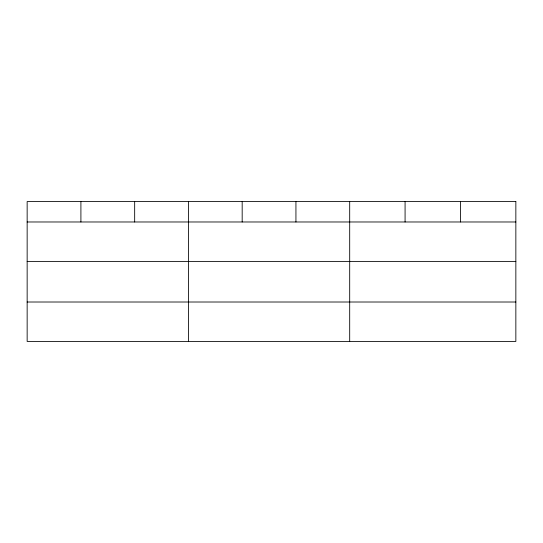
<?xml version="1.0" encoding="UTF-8"?>
<svg xmlns="http://www.w3.org/2000/svg" width="543" height="543" viewBox="0 0 543 543"><rect width="100%" height="100%" fill="white"/><g stroke="black" fill="none" stroke-linecap="round" stroke-linejoin="round"><path stroke-width="0.81" d="M27.15 221.978L515.85 221.978M27.15 261.4L515.85 261.4M27.15 302.01L515.85 302.01M460.464 201.568L460.464 221.978M405.078 201.568L405.078 221.978M349.692 201.568L349.692 341.432M295.935 201.568L295.935 221.978M242.178 201.568L242.178 221.978M188.421 201.568L188.421 341.432M134.664 201.568L134.664 221.978M80.907 201.568L80.907 221.978M515.85 201.568L27.15 201.568L27.15 341.432L515.85 341.432L515.85 201.568"/></g></svg>
